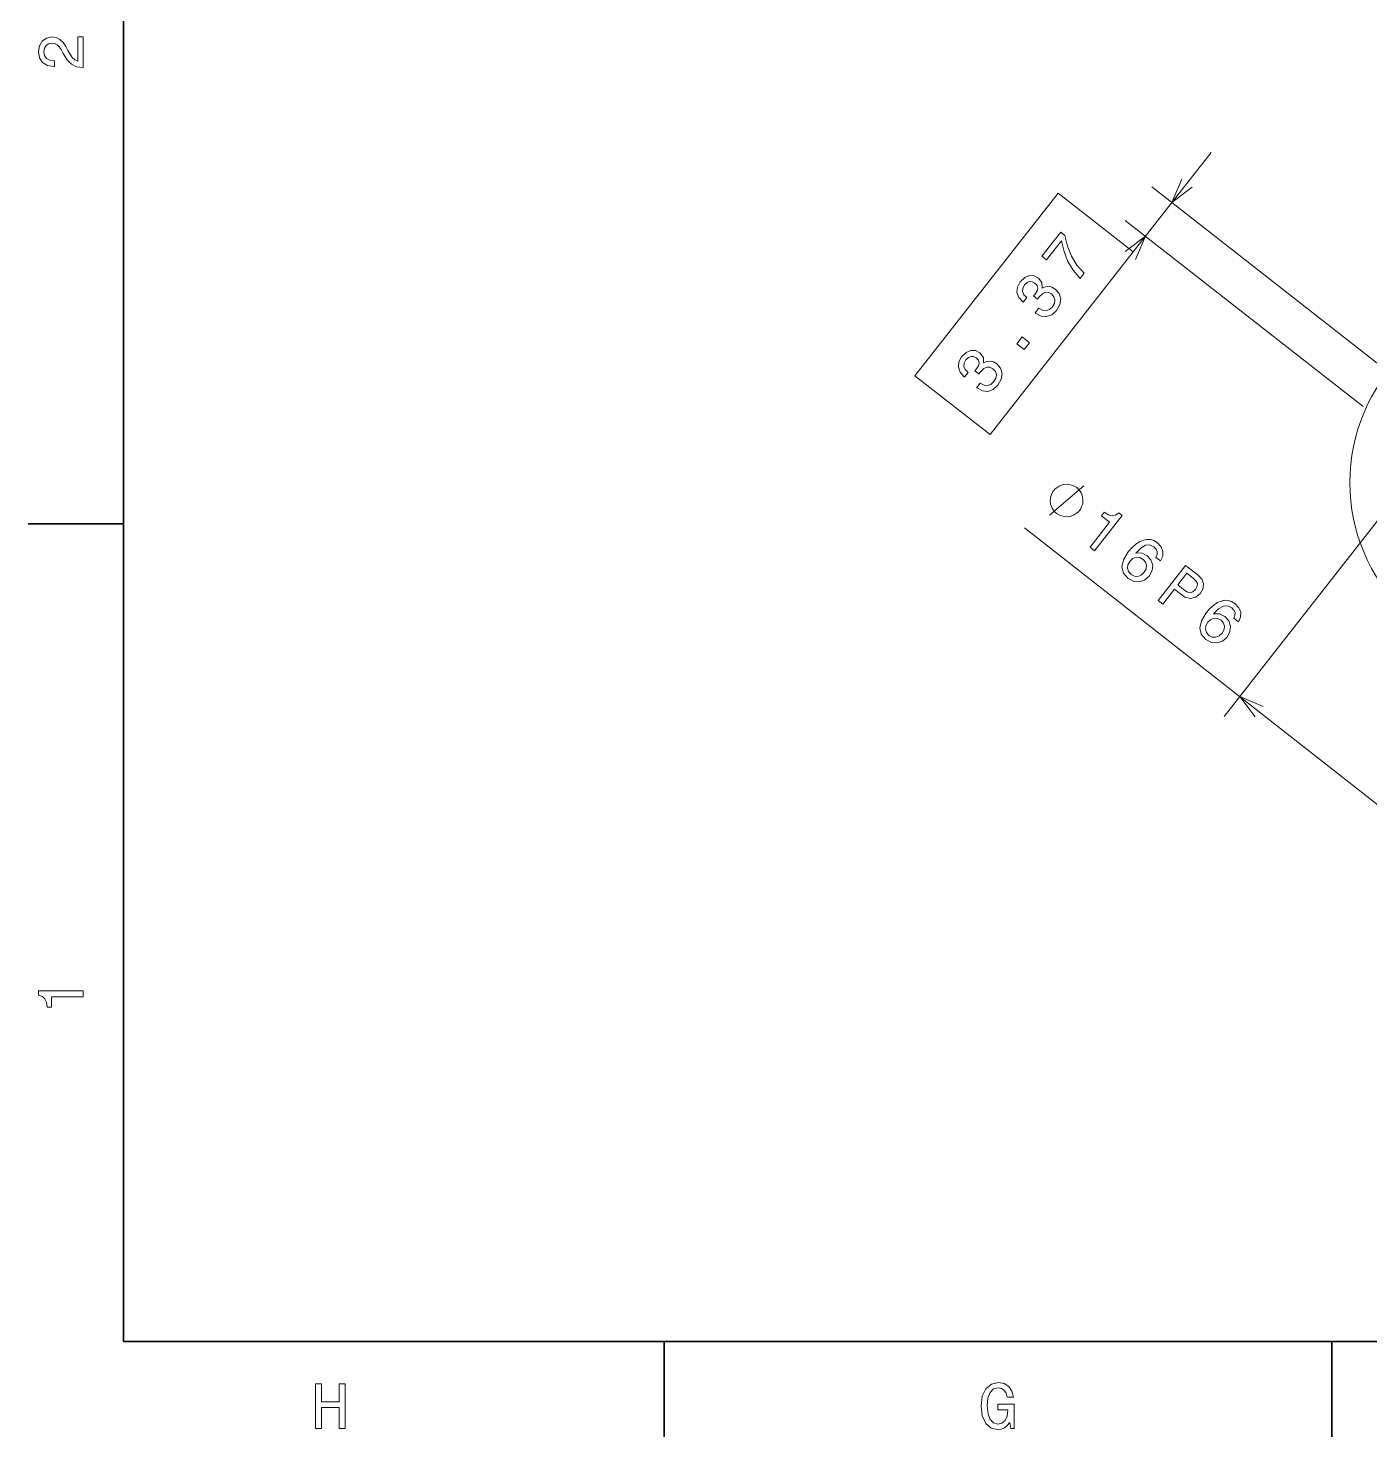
# Model space of a CAD drawing. Extents: x 0 to 420, y 0 to 297.
# Drawn here: x 2.5 to 108, y 2.5 to 113.3 of the extents above; entities that cross this region are included whole.
import ezdxf

# ---------------------------------------------------------------- set-up
doc = ezdxf.new("R2010")
doc.units = 0

msp = doc.modelspace()

# ---------------------------------------------------------------- linework, layer by layer
at = {"color": 7, "lineweight": 35}
for p, q in [((10, 287), (10, 10)), ((10, 10), (410, 10))]:
    msp.add_line(p, q, dxfattribs=at)
at = {"color": 7, "lineweight": 13, "ltscale": 0.248329}
msp.add_line((89.372627, 95.682259), (95.496384, 103.503204), dxfattribs=at)
at = {"color": 7, "lineweight": 13}
for p, q in [((138.56485, 63.430443), (90.839188, 100.799408)), ((107.452568, 83.504723), (88.758507, 98.142082)), ((115.432671, 83.289177), (96.518768, 59.133347)), ((110.34948, 50.844109), (80.820076, 73.965492))]:
    msp.add_line(p, q, dxfattribs=at)
at = {"color": 7, "lineweight": 35, "ltscale": 0.1875}
for p, q in [((10, 74.300003), (2.5, 74.300003)), ((52.5, 10), (52.5, 2.5)), ((105, 10), (105, 2.5))]:
    msp.add_line(p, q, dxfattribs=at)
at = {"color": 7, "lineweight": 13}
for points in [[(6.833213, 110.169449), (6.833213, 112.575073), (6.399496, 112.575073), (6.399496, 110.673775), (6.162464, 110.779686), (5.965778, 110.961243), (5.607709, 111.521034), (5.456412, 111.818588), (5.239553, 112.151443), (4.987392, 112.388474), (4.689842, 112.524643), (4.351945, 112.575073), (3.928314, 112.489334), (3.595461, 112.252304), (3.383646, 111.889191), (3.307997, 111.420174), (3.393732, 110.93602), (3.630764, 110.567871), (4.009006, 110.330833), (4.508286, 110.250145), (4.578891, 110.250145), (4.578891, 110.709076), (4.538545, 110.709076), (4.195605, 110.754463), (3.943444, 110.890633), (3.782061, 111.107491), (3.726585, 111.394958), (3.777017, 111.687462), (3.903098, 111.90432), (4.099784, 112.045532), (4.346902, 112.095963), (4.578891, 112.060661), (4.775577, 111.964844), (4.947046, 111.803459), (5.098343, 111.581558), (5.259727, 111.284004), (5.572406, 110.789772), (5.90526, 110.441788), (6.308718, 110.235016), (6.818084, 110.169449)], [(72.220016, 85.941368), (78.125198, 81.317642), (89.372627, 95.682259), (83.467445, 100.305984)], [(85.196899, 93.593376), (85.510918, 93.994431), (84.958336, 94.638474), (84.527161, 95.347588), (84.214279, 96.117805), (84.014862, 96.959305), (83.685287, 97.217361), (82.205338, 95.327248), (82.566681, 95.044319), (83.748154, 96.55323), (83.942215, 95.696709), (84.244041, 94.928741), (84.659332, 94.232063)], [(81.676682, 90.880882), (81.704475, 90.859116), (82.135422, 90.624176), (82.567451, 90.586945), (82.980179, 90.737762), (83.352379, 91.074051), (83.608231, 91.539871), (83.676025, 91.986397), (83.55352, 92.40258), (83.252113, 92.753876), (82.992958, 92.905548), (82.733963, 92.96743), (82.475113, 92.939514), (82.218658, 92.832863), (82.206329, 93.258858), (81.936348, 93.617569), (81.579987, 93.800522), (81.212013, 93.813217), (80.847458, 93.650299), (80.49736, 93.309517), (80.281075, 92.902397), (80.241257, 92.491608), (80.379303, 92.095284), (80.70195, 91.746567), (80.729752, 91.724808), (81.006462, 92.078209), (80.777199, 92.30896), (80.675385, 92.555222), (80.694778, 92.809052), (80.838516, 93.074425), (81.031952, 93.256035), (81.23349, 93.341629), (81.44001, 93.327248), (81.65065, 93.219963), (81.817238, 93.031883), (81.87365, 92.833984), (81.822487, 92.605026), (81.66909, 92.360031), (81.543861, 92.208282), (81.857559, 91.962654), (82.001961, 92.163445), (82.233574, 92.385628), (82.475006, 92.497635), (82.716927, 92.487564), (82.950523, 92.368706), (83.146637, 92.144699), (83.227211, 91.895851), (83.191406, 91.629242), (83.037483, 91.359039), (82.801903, 91.139969), (82.539757, 91.050591), (82.258995, 91.084671), (81.962723, 91.246193)], [(80.808044, 87.988167), (81.237106, 88.53614), (80.645454, 88.999397), (80.216393, 88.451424)], [(77.07019, 84.997711), (77.097984, 84.975945), (77.528931, 84.741005), (77.96096, 84.703773), (78.373688, 84.854591), (78.745888, 85.19088), (79.00174, 85.6567), (79.069534, 86.103226), (78.947029, 86.519409), (78.645622, 86.870705), (78.386467, 87.022377), (78.127472, 87.084259), (77.868622, 87.056343), (77.612167, 86.949692), (77.599838, 87.375687), (77.329857, 87.734406), (76.973495, 87.917351), (76.605522, 87.930046), (76.240967, 87.767128), (75.890869, 87.426346), (75.674583, 87.019226), (75.634766, 86.608437), (75.772812, 86.212112), (76.095459, 85.863396), (76.12326, 85.841637), (76.399971, 86.195038), (76.170708, 86.425789), (76.068893, 86.67205), (76.088287, 86.92588), (76.232025, 87.191254), (76.425461, 87.372864), (76.626999, 87.458458), (76.833519, 87.444077), (77.044159, 87.336792), (77.210747, 87.148712), (77.267159, 86.950813), (77.215996, 86.721855), (77.062599, 86.47686), (76.93737, 86.325111), (77.251068, 86.079483), (77.39547, 86.280273), (77.627083, 86.502457), (77.868515, 86.614464), (78.110435, 86.604393), (78.344032, 86.485535), (78.540146, 86.261528), (78.62072, 86.01268), (78.584915, 85.746071), (78.430992, 85.475868), (78.195412, 85.256798), (77.933266, 85.167419), (77.652504, 85.2015), (77.356232, 85.363022)], [(85.152824, 75.335739), (85.224747, 75.427597), (85.32267, 75.647278), (85.384628, 75.82103), (85.410622, 75.948845), (85.426651, 76.158562), (85.396751, 76.404236), (85.330887, 76.603981), (85.274994, 76.721832), (85.173164, 76.875648), (85.025414, 77.06543), (84.933556, 77.137352), (84.841698, 77.209274), (84.622017, 77.307198), (84.448265, 77.369156), (84.320442, 77.395149), (84.110733, 77.411179), (83.865059, 77.381279), (83.665314, 77.315414), (83.547462, 77.259521), (83.393646, 77.157692), (83.203865, 77.009941), (83.131943, 76.918083), (83.060013, 76.826225), (82.962097, 76.606544), (82.900139, 76.432793), (82.874146, 76.30497), (82.858116, 76.095261), (82.888016, 75.849586), (82.95388, 75.649841), (83.009773, 75.53199), (83.111595, 75.378174), (83.259354, 75.188393), (83.351212, 75.11647), (83.443069, 75.04454), (83.66275, 74.946625), (83.836502, 74.884666), (83.964317, 74.858673), (84.174034, 74.842644), (84.419708, 74.872543), (84.619453, 74.938408), (84.737305, 74.994301), (84.891121, 75.096123), (85.080902, 75.243881)], [(85.985054, 72.461479), (86.346397, 72.178551), (88.519684, 74.954155), (88.249664, 75.165573), (87.988533, 74.979317), (87.718109, 74.928444), (87.425095, 75.00415), (87.098442, 75.208672), (86.877693, 74.92675), (87.520966, 74.423065)], [(91.527443, 71.369286), (91.703835, 71.749992), (91.715668, 72.125046), (91.563797, 72.487358), (91.254784, 72.812584), (90.998741, 72.968224), (90.73716, 73.051346), (90.46209, 73.068161), (90.174393, 73.011589), (89.88427, 72.886475), (89.5886, 72.688828), (89.287384, 72.418663), (88.994789, 72.07769), (88.616821, 71.464088), (88.491158, 70.902748), (88.612083, 70.410934), (88.975639, 69.99176), (89.416771, 69.76165), (89.856743, 69.718201), (90.27742, 69.862808), (90.637184, 70.183205), (90.865044, 70.613289), (90.909355, 71.046181), (90.770447, 71.449585), (90.470757, 71.786728), (90.031349, 72.002678), (89.572197, 71.997086), (89.97377, 72.387245), (90.346451, 72.60144), (90.687157, 72.635727), (91.006912, 72.487839), (91.180588, 72.300613), (91.266182, 72.099083), (91.256638, 71.88237), (91.162125, 71.655327)], [(90.248901, 70.48082), (90.009346, 70.264862), (89.748924, 70.161316), (89.470749, 70.174164), (89.217293, 70.308563), (89.014099, 70.531715), (88.931801, 70.794724), (88.965881, 71.075485), (89.126022, 71.35363), (89.358498, 71.568726), (89.615807, 71.668304), (89.891739, 71.644402), (90.172134, 71.495316), (90.352356, 71.283745), (90.432938, 71.034897), (90.397987, 70.761215)], [(91.338066, 68.270103), (91.703377, 67.984062), (92.614357, 69.147514), (93.019379, 68.830383), (93.443916, 68.529991), (93.878349, 68.414024), (94.300224, 68.519257), (94.660843, 68.832581), (94.872643, 69.217598), (94.909683, 69.592125), (94.765755, 69.948219), (94.448799, 70.279663), (93.495804, 71.025856)], [(94.085251, 70.019867), (94.304848, 69.809494), (94.420486, 69.597252), (94.414909, 69.377434), (94.279648, 69.131058), (94.059608, 68.931839), (93.843575, 68.876808), (93.604958, 68.948349), (93.339249, 69.124374), (92.878632, 69.485031), (93.59684, 70.40229)], [(97.64682, 66.577843), (97.823212, 66.958549), (97.835045, 67.333603), (97.683174, 67.695915), (97.374161, 68.021141), (97.118118, 68.176781), (96.856537, 68.259903), (96.581467, 68.276718), (96.29377, 68.220154), (96.003647, 68.095032), (95.707977, 67.897385), (95.406761, 67.62722), (95.114166, 67.286255), (94.736206, 66.672646), (94.610535, 66.111305), (94.731461, 65.619492), (95.095016, 65.200317), (95.536156, 64.970207), (95.97612, 64.926758), (96.396797, 65.071365), (96.756561, 65.391769), (96.984421, 65.821846), (97.028732, 66.254738), (96.889824, 66.65815), (96.590141, 66.995285), (96.150726, 67.211235), (95.691582, 67.205643), (96.093147, 67.595802), (96.465836, 67.810005), (96.806534, 67.844284), (97.126297, 67.696396), (97.299965, 67.509171), (97.385559, 67.30764), (97.376015, 67.090927), (97.281502, 66.863884)], [(96.368279, 65.689384), (96.128723, 65.473419), (95.868309, 65.369873), (95.590126, 65.382721), (95.33667, 65.51712), (95.133484, 65.740273), (95.051178, 66.003281), (95.085258, 66.284042), (95.245399, 66.562187), (95.477875, 66.777283), (95.735184, 66.876862), (96.011116, 66.852966), (96.291512, 66.703873), (96.471733, 66.492302), (96.552315, 66.243454), (96.517372, 65.969772)], [(6.833213, 37.109222), (6.833213, 37.568153), (3.307997, 37.568153), (3.307997, 37.225216), (3.615634, 37.134438), (3.822406, 36.952881), (3.943444, 36.675503), (3.98379, 36.292217), (4.341859, 36.292217), (4.341859, 37.109222)], [(25.079971, 3.166787), (25.548992, 3.166787), (25.548992, 4.810879), (26.95101, 4.810879), (26.95101, 3.166787), (27.414986, 3.166787), (27.414986, 6.666787), (26.95101, 6.666787), (26.95101, 5.239553), (25.548992, 5.239553), (25.548992, 6.666787), (25.079971, 6.666787)], [(79.672913, 3.635807), (79.758644, 3.166787), (80.010803, 3.166787), (80.010803, 5.057997), (78.734871, 5.057997), (78.734871, 4.629323), (79.521614, 4.629323), (79.521614, 4.599063), (79.46109, 4.135087), (79.299713, 3.792147), (79.052589, 3.575288), (78.744957, 3.504683), (78.402016, 3.595461), (78.134727, 3.867795), (77.963257, 4.316643), (77.902733, 4.931916), (77.958214, 5.542147), (78.129684, 5.990994), (78.402016, 6.263329), (78.770172, 6.35915), (79.022331, 6.308718), (79.229103, 6.167507), (79.380402, 5.930475), (79.466141, 5.612752), (79.965416, 5.612752), (79.83429, 6.096902), (79.587173, 6.460014), (79.239189, 6.681916), (78.80043, 6.762608), (78.225502, 6.636527), (77.791786, 6.268372), (77.514404, 5.6884), (77.418587, 4.916787), (77.514404, 4.14013), (77.791786, 3.560158), (78.200287, 3.192003), (78.714699, 3.070965), (79.002159, 3.111311), (79.259361, 3.212176), (79.48127, 3.388689)]]:
    msp.add_lwpolyline(points, close=True, dxfattribs=at)
for points in [[(93.197319, 101.406593), (92.413902, 99.566414), (94.012451, 100.768349)], [(89.549812, 95.068909), (90.333221, 96.909088), (88.73468, 95.707153)], [(82.787941, 74.964806), (85.496826, 77.289009)], [(99.591942, 59.924644), (97.751762, 60.708061), (98.953697, 59.109512)]]:
    msp.add_lwpolyline(points, dxfattribs=at)
msp.add_circle((120.556244, 77.531097), 14.142136, dxfattribs=at)

doc.saveas('drawing.dxf')
